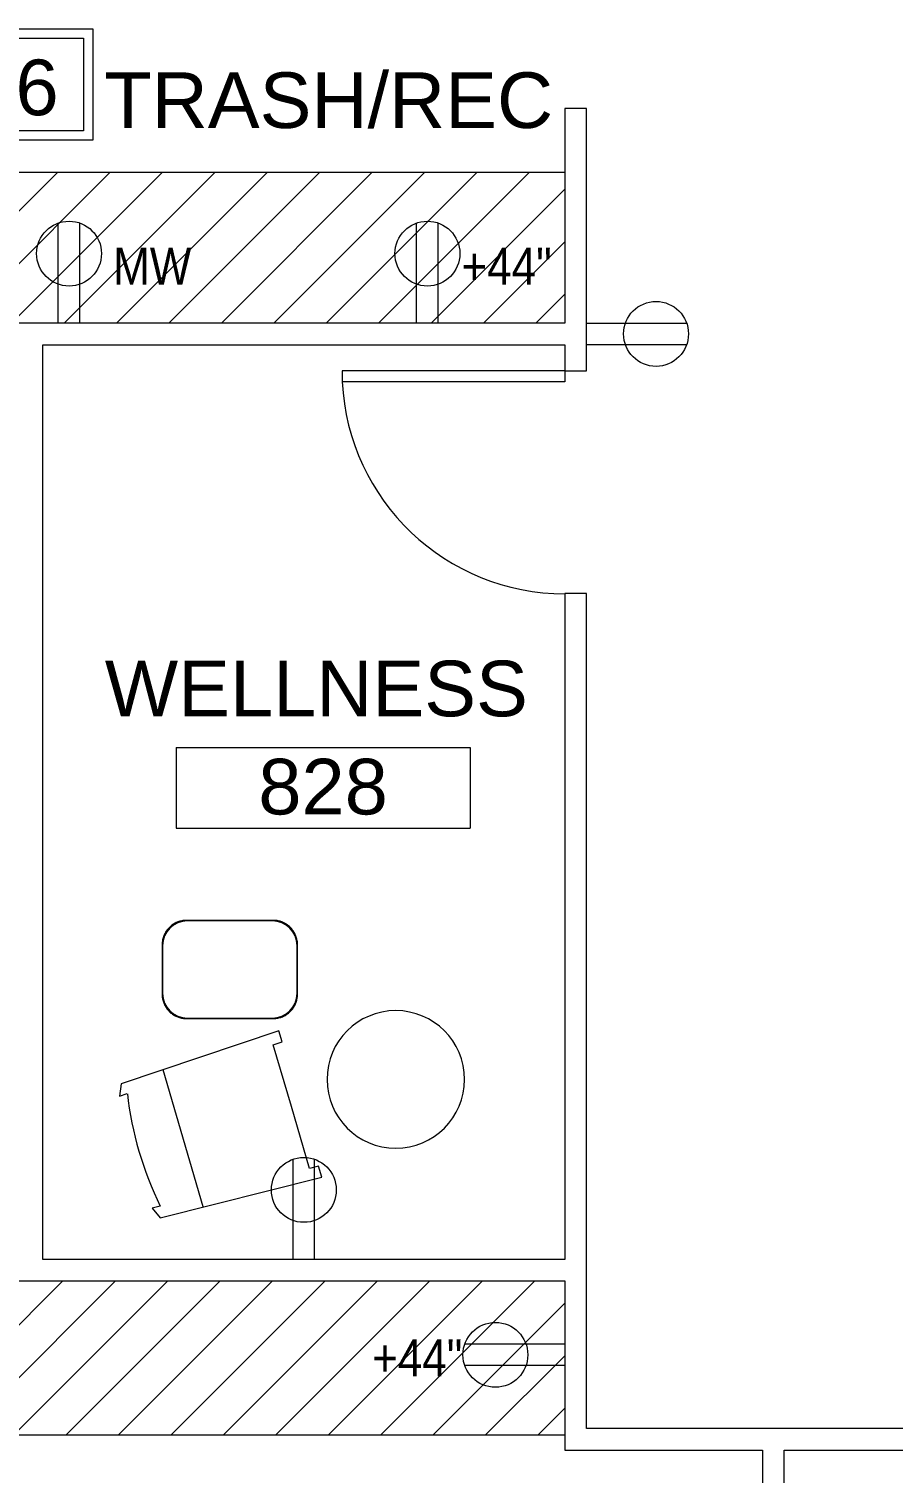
# Model space of a CAD drawing. Header units: inches. Extents: x 1 to 4637, y -664 to 702.
# Drawn here: x 1388.2 to 1528.1, y -282.6 to -48.9 of the extents above; entities that cross this region are included whole.
import ezdxf

# ---------------------------------------------------------------- set-up
doc = ezdxf.new("R2010")
doc.units = ezdxf.units.IN
doc.header["$MEASUREMENT"] = 0
for name, color, linetype, lineweight in [('A-ANNO-NOTE', 131, 'Continuous', 20), ('A-AREA-IDEN', 2, 'Continuous', 20), ('A-DOOR', 31, 'Continuous', 9), ('E-ELEC-FIXT-IDEN', 2, 'Continuous', 9), ('G-ANNO-TEXT', 231, 'Continuous', 9), ('I-FURN', 30, 'Continuous', 9), ('I-WALL', 2, 'Continuous', 9), ('Q-CASE', 31, 'Continuous', 9)]:
    doc.layers.add(name, color=color, linetype=linetype, lineweight=lineweight)
doc.styles.add('Arial', font='arial.ttf', dxfattribs={"height": 9})
doc.styles.add('Arial_2', font='arial.ttf', dxfattribs={"width": 0.85, "height": 6})

# ---------------------------------------------------------------- blocks, each defined once
blk = doc.blocks.new('Single-Flush - 36_ x 96_-2398858-New Construction - Tel_Data_Elec Plan')
at = {"layer": 'A-DOOR', "color": 250, "lineweight": 20}
for p, q in [((16.25, 1.75), (16.25, 37.77)), ((18, 37.77), (16.25, 37.77)), ((18, 1.75), (18, 37.77)), ((18, 1.75), (16.25, 1.75))]:
    blk.add_line(p, q, dxfattribs=at)
at = {"layer": 'A-DOOR'}
blk.add_arc((18, 1.75), 36.07, 92.7812, 180, dxfattribs=at)
blk = doc.blocks.new('Seating - Lounge - Bernhardt_Design-Chair-Lounge-Remix - Chair-2410829-New Construction - Tel_Data_Elec Plan')
at = {"layer": 'I-FURN'}
for p, q in [((-11.29, 13.07), (-12.34, -13.87)), ((-9.42, 13.87), (-11.29, 13.07)), ((-9.48, 12.54), (-9.42, 13.87)), ((11.29, 13.07), (9.42, 13.87)), ((9.42, 13.87), (9.48, 12.54)), ((12.34, -13.87), (11.29, 13.07)), ((-11.57, 5.9), (11.57, 5.9)), ((-12.34, -13.87), (-10.5, -13.87)), ((-10.5, -13.87), (-10.44, -12.35)), ((-10.44, -12.35), (0, -12.35)), ((0, -12.35), (10.44, -12.35)), ((10.44, -12.35), (10.5, -13.87)), ((10.5, -13.87), (12.34, -13.87))]:
    blk.add_line(p, q, dxfattribs=at)
blk.add_arc((0, -42.38), 55.73, 80.2098, 99.7902, dxfattribs=at)
blk = doc.blocks.new('Seating - Ottoman - Bernhardt - Apel - Small - Saddle Stitch-1845232-New Construction - Tel_Data_Elec Plan')
at = {"layer": 'I-FURN'}
for start, end in [(360, 180), (180, 360)]:
    blk.add_arc((0, 0), 11.13, start, end, dxfattribs=at)
blk = doc.blocks.new('Table - Occasional - Magazine and Pull-up Tables - Kimball - Bloom - Rectangle Rounded Small-2081785-New Construction - Tel_Data_Elec Plan')
at = {"layer": 'I-FURN'}
for p, q in [((11.02, 7.95), (-2.98, 7.95)), ((10.9, 7.87), (-2.85, 7.87)), ((-6.93, 4), (-6.93, -4)), ((-6.85, 3.87), (-6.85, -3.88)), ((14.9, -3.88), (14.9, 3.87)), ((14.97, -4), (14.97, 4)), ((-2.98, -7.95), (11.02, -7.95)), ((-2.85, -7.88), (10.9, -7.88))]:
    blk.add_line(p, q, dxfattribs=at)
at = {"layer": 'I-FURN', "flags": 128}
for points in [[(-2.98, 7.95), (-3.14, 7.95), (-3.3, 7.94), (-3.45, 7.93), (-3.61, 7.9), (-3.77, 7.87), (-3.92, 7.84), (-4.07, 7.8), (-4.22, 7.75), (-4.37, 7.7), (-4.52, 7.64), (-4.66, 7.58), (-4.81, 7.51), (-4.94, 7.43), (-5.08, 7.35), (-5.21, 7.26), (-5.34, 7.17), (-5.47, 7.07), (-5.59, 6.97), (-5.7, 6.87), (-5.82, 6.75), (-5.92, 6.64), (-6.03, 6.52), (-6.13, 6.4), (-6.22, 6.27), (-6.31, 6.14), (-6.39, 6), (-6.47, 5.86), (-6.54, 5.72), (-6.6, 5.58), (-6.66, 5.43), (-6.72, 5.28), (-6.77, 5.13), (-6.81, 4.98), (-6.85, 4.83), (-6.88, 4.67), (-6.9, 4.52), (-6.92, 4.36), (-6.93, 4.2), (-6.93, 4.04), (-6.93, 4)], [(14.97, 4), (14.97, 4.16), (14.96, 4.32), (14.95, 4.47), (14.92, 4.63), (14.89, 4.79), (14.86, 4.94), (14.82, 5.09), (14.77, 5.24), (14.72, 5.39), (14.66, 5.54), (14.6, 5.68), (14.53, 5.83), (14.45, 5.96), (14.37, 6.1), (14.28, 6.23), (14.19, 6.36), (14.09, 6.49), (13.99, 6.61), (13.89, 6.72), (13.77, 6.84), (13.66, 6.94), (13.54, 7.05), (13.42, 7.15), (13.29, 7.24), (13.16, 7.33), (13.02, 7.41), (12.88, 7.49), (12.74, 7.56), (12.6, 7.62), (12.45, 7.69), (12.3, 7.74), (12.15, 7.79), (12, 7.83), (11.85, 7.87), (11.69, 7.9), (11.54, 7.92), (11.38, 7.94), (11.22, 7.95), (11.06, 7.95), (11.02, 7.95)], [(-6.93, -4), (-6.93, -4.16), (-6.92, -4.32), (-6.91, -4.47), (-6.88, -4.63), (-6.85, -4.79), (-6.82, -4.94), (-6.78, -5.09), (-6.73, -5.24), (-6.68, -5.39), (-6.62, -5.54), (-6.56, -5.68), (-6.49, -5.83), (-6.41, -5.96), (-6.33, -6.1), (-6.24, -6.23), (-6.15, -6.36), (-6.05, -6.49), (-5.95, -6.61), (-5.85, -6.72), (-5.73, -6.84), (-5.62, -6.94), (-5.5, -7.05), (-5.38, -7.15), (-5.25, -7.24), (-5.12, -7.33), (-4.98, -7.41), (-4.84, -7.49), (-4.7, -7.56), (-4.56, -7.62), (-4.41, -7.69), (-4.26, -7.74), (-4.11, -7.79), (-3.96, -7.83), (-3.81, -7.87), (-3.65, -7.9), (-3.5, -7.92), (-3.34, -7.94), (-3.18, -7.95), (-3.02, -7.95), (-2.98, -7.95)], [(11.02, -7.95), (11.18, -7.95), (11.34, -7.94), (11.49, -7.93), (11.65, -7.9), (11.81, -7.87), (11.96, -7.84), (12.11, -7.8), (12.26, -7.75), (12.41, -7.7), (12.56, -7.64), (12.7, -7.58), (12.85, -7.51), (12.98, -7.43), (13.12, -7.35), (13.25, -7.26), (13.38, -7.17), (13.51, -7.07), (13.63, -6.97), (13.74, -6.87), (13.86, -6.75), (13.96, -6.64), (14.07, -6.52), (14.17, -6.4), (14.26, -6.27), (14.35, -6.14), (14.43, -6), (14.51, -5.86), (14.58, -5.72), (14.64, -5.58), (14.71, -5.43), (14.76, -5.28), (14.81, -5.13), (14.85, -4.98), (14.89, -4.83), (14.92, -4.67), (14.94, -4.52), (14.96, -4.36), (14.97, -4.2), (14.97, -4.04), (14.97, -4)]]:
    blk.add_lwpolyline(points, dxfattribs=at)
at = {"layer": 'I-FURN'}
for centre, start, end in [((-2.85, 3.87), 90, 179.9956), ((10.9, 3.87), 360, 89.9956), ((-2.85, -3.88), 180, 269.9956), ((10.9, -3.88), 270, 359.9956)]:
    blk.add_arc(centre, 4, start, end, dxfattribs=at)
blk = doc.blocks.new('Counter Top _No Backsplash_ - Standard Counter Top-2489666-New Construction - Tel_Data_Elec Plan')
at = {"layer": 'Q-CASE', "lineweight": 13}
h = blk.add_hatch(dxfattribs=at)
h.set_pattern_fill('FP_19', color=8, style=0, pattern_type=2)
h.set_pattern_definition([(45, (-2074.41, 251.434), (-4.24264, 4.24264), [])])
h.paths.add_polyline_path([(71.8, -25), (101.83, -25), (101.83, -0.08), (-47.26, -0.08), (-47.26, -25), (12.4, -25)], flags=0)
blk.add_line((-47.26, -25), (101.83, -25), dxfattribs=at)
blk = doc.blocks.new('Counter Top _No Backsplash_ - Standard Counter Top-2403562-New Construction - Tel_Data_Elec Plan')
at = {"layer": 'Q-CASE', "lineweight": 13}
h = blk.add_hatch(dxfattribs=at)
h.set_pattern_fill('FP_20', color=8, style=0, pattern_type=2)
h.set_pattern_definition([(225, (2128.975, -97.126), (4.24264, -4.24264), [])])
h.paths.add_polyline_path([(42.17, -0.62), (-47.26, -0.62), (-47.26, -25), (51.35, -25), (51.35, -0.62)], flags=0)
blk.add_line((-47.26, -25), (51.35, -25), dxfattribs=at)
blk = doc.blocks.new('FORM Room Tag - Name _ Number-2260771-New Construction - Tel_Data_Elec Plan')
at = {"layer": 'A-AREA-IDEN'}
for p, q in [((-0.2444, -0.0231), (-0.2444, -0.1589)), ((-0.2444, -0.0231), (0.2515, -0.0231)), ((0.2515, -0.0231), (0.2515, -0.1589)), ((-0.2444, -0.1589), (0.2515, -0.1589))]:
    blk.add_line(p, q, dxfattribs=at)
blk = doc.blocks.new('FORM Equipment_Fixture Tag - Square-214315-New Construction - Tel_Data_Elec Plan')
at = {"layer": 'A-ANNO-NOTE'}
for p, q in [((-0.09375, 0.09375), (0.09375, 0.09375)), ((-0.09375, 0.09375), (0.09375, 0.09375)), ((-0.09375, 0.09375), (0.09375, 0.09375)), ((-0.09375, 0.09375), (-0.09375, -0.09375)), ((-0.078125, 0.078125), (-0.078125, -0.078125)), ((-0.078125, 0.078125), (0.078125, 0.078125)), ((0.078125, 0.078125), (0.078125, -0.078125)), ((0.09375, 0.09375), (0.09375, -0.09375)), ((0.09375, -0.09375), (-0.09375, -0.09375)), ((0.078125, -0.078125), (-0.078125, -0.078125))]:
    blk.add_line(p, q, dxfattribs=at)

msp = doc.modelspace()

# ---------------------------------------------------------------- linework, layer by layer
at = {"layer": 'A-ANNO-NOTE'}
for p, q in [((1393, -96.5), (1393, -80.3)), ((1396.49, -96.5), (1396.49, -80.3)), ((1451, -96.5), (1451, -80.3)), ((1454.49, -96.5), (1454.49, -80.3)), ((1478.5, -96.51), (1494.7, -96.51)), ((1478.5, -99.99), (1494.7, -99.99)), ((1431, -248.01), (1431, -231.82)), ((1434.49, -248.01), (1434.49, -231.82)), ((1475, -261.71), (1458.8, -261.71)), ((1475, -265.2), (1458.8, -265.2))]:
    msp.add_line(p, q, dxfattribs=at)
for centre in [(1394.75, -85.26), (1452.75, -85.26), (1489.75, -98.25), (1432.75, -236.77), (1463.75, -263.46)]:
    msp.add_circle(centre, 5.25, dxfattribs=at)
at = {"layer": 'I-WALL', "color": 250, "lineweight": 20}
for p, q in [((1475, -61.76), (1475, -96.5)), ((1478.5, -61.76), (1475, -61.76)), ((1478.5, -104.25), (1478.5, -61.76)), ((1475, -96.5), (1376.39, -96.5)), ((1390.5, -248.01), (1390.5, -100)), ((1390.5, -100), (1475, -100)), ((1475, -100), (1475, -104.25)), ((1475, -104.25), (1478.5, -104.25)), ((1475, -140.25), (1475, -248.01)), ((1478.5, -140.25), (1475, -140.25)), ((1478.5, -275.39), (1478.5, -140.25)), ((1475, -248.01), (1390.5, -248.01)), ((1325.91, -251.51), (1475, -251.51)), ((1475, -251.51), (1475, -278.89)), ((1630.75, -275.39), (1478.5, -275.39)), ((1475, -278.89), (1507, -278.89)), ((1507, -278.89), (1507, -427.23)), ((1510.5, -278.89), (1627.25, -278.89)), ((1510.5, -427.23), (1510.5, -278.89))]:
    msp.add_line(p, q, dxfattribs=at)

# ---------------------------------------------------------------- block references
at = {"layer": 'A-ANNO-NOTE', "xscale": 96, "yscale": 96, "zscale": 96}
msp.add_blockref('FORM Equipment_Fixture Tag - Square-214315-New Construction - Tel_Data_Elec Plan', (1389.6, -57.89), dxfattribs=at)
at = {"layer": 'A-AREA-IDEN', "xscale": 95.99999999999994, "yscale": 95.99999999999994, "zscale": 95.99999999999994}
msp.add_blockref('FORM Room Tag - Name _ Number-2260771-New Construction - Tel_Data_Elec Plan', (1435.53, -162.97), dxfattribs=at)
at = {"layer": 'A-DOOR', "lineweight": 13, "rotation": 89.9999999999999}
msp.add_blockref('Single-Flush - 36_ x 96_-2398858-New Construction - Tel_Data_Elec Plan', (1476.75, -122.25), dxfattribs=at)
at = {"layer": 'I-FURN'}
for name, p in [('Table - Occasional - Magazine and Pull-up Tables - Kimball - Bloom - Rectangle Rounded Small-2081785-New Construction - Tel_Data_Elec Plan', (1416.75, -201.1)), ('Seating - Ottoman - Bernhardt - Apel - Small - Saddle Stitch-1845232-New Construction - Tel_Data_Elec Plan', (1447.63, -218.89))]:
    msp.add_blockref(name, p, dxfattribs=at)
at = {"layer": 'I-FURN', "rotation": 106.3233069301893}
msp.add_blockref('Seating - Lounge - Bernhardt_Design-Chair-Lounge-Remix - Chair-2410829-New Construction - Tel_Data_Elec Plan', (1418.88, -226.77), dxfattribs=at)
at = {"layer": 'Q-CASE', "lineweight": 13, "rotation": 180}
msp.add_blockref('Counter Top _No Backsplash_ - Standard Counter Top-2403562-New Construction - Tel_Data_Elec Plan', (1427.74, -97.13), dxfattribs=at)
at = {"layer": 'Q-CASE', "lineweight": 13}
msp.add_blockref('Counter Top _No Backsplash_ - Standard Counter Top-2489666-New Construction - Tel_Data_Elec Plan', (1373.17, -251.43), dxfattribs=at)

# ---------------------------------------------------------------- texts
at = {"layer": 'A-ANNO-NOTE', "lineweight": 9, "insert": (1386.08, -53.86), "char_height": 9, "width": 8.484, "attachment_point": 1, "style": 'Arial'}
msp.add_mtext('6', dxfattribs=at)
at = {"layer": 'A-AREA-IDEN', "lineweight": 9, "char_height": 9, "attachment_point": 1, "style": 'Arial'}
for s, insert, width in [('WELLNESS', (1400.54, -151.13), 84.537), ('828', (1425.38, -167.01), 25.452)]:
    msp.add_mtext(s, dxfattribs=dict(at, insert=insert, width=width))
at = {"layer": 'E-ELEC-FIXT-IDEN', "char_height": 6, "attachment_point": 1, "style": 'Arial_2'}
for s, insert, width in [('MW', (1401.89, -84.3), 16.7407), ('+44"', (1458.26, -84.3), 18.0285), ('+44"', (1443.8, -260.95), 18.0285)]:
    msp.add_mtext(s, dxfattribs=dict(at, insert=insert, width=width))
at = {"layer": 'G-ANNO-TEXT', "color": 7, "insert": (1400.45, -55.93), "char_height": 9, "width": 89.385, "attachment_point": 1, "style": 'Arial'}
msp.add_mtext('TRASH/REC', dxfattribs=at)

doc.saveas('drawing.dxf')
